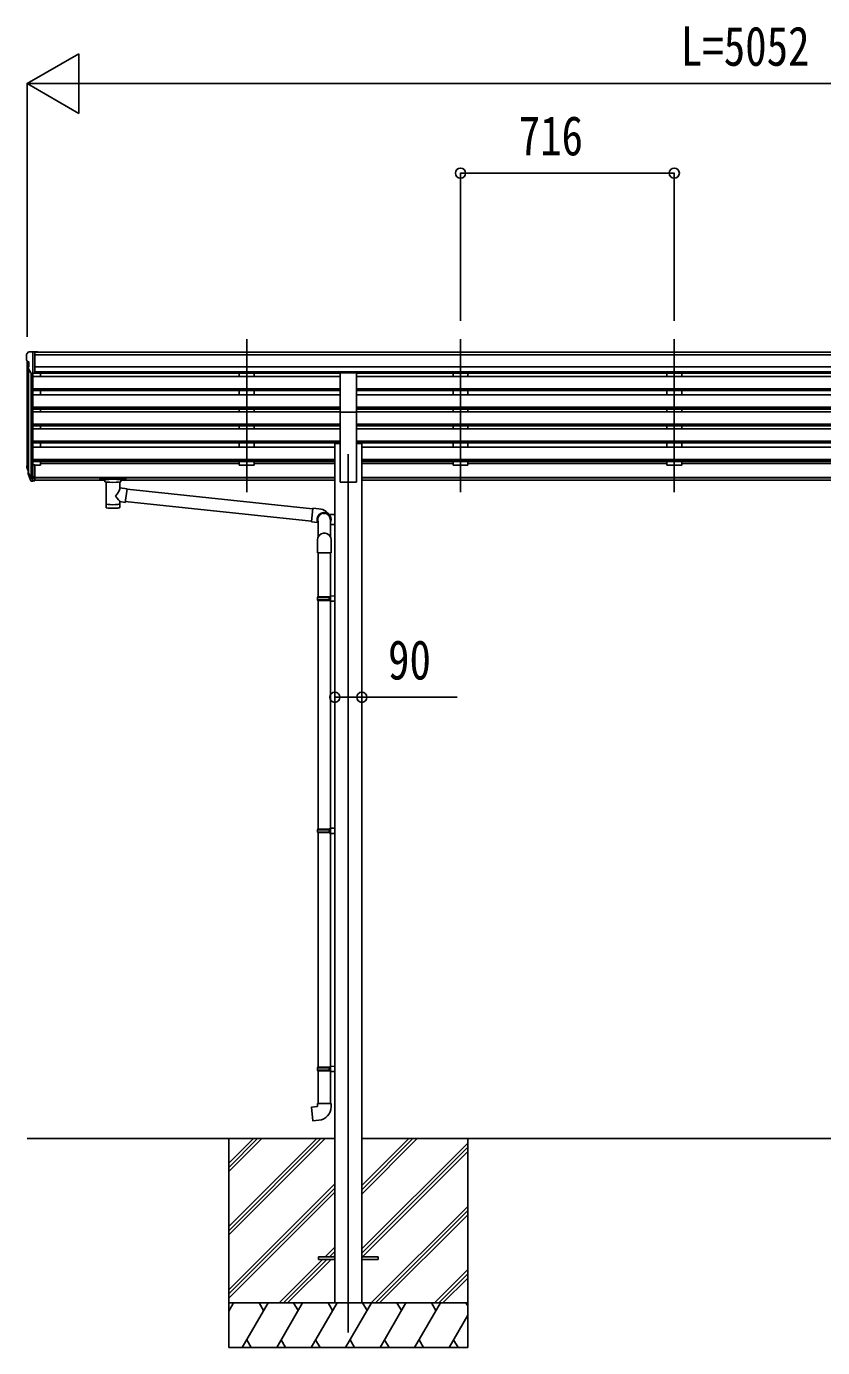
# Model space of a CAD drawing. Units: millimetres, scale not verified. Extents: x -16820 to 16820, y -11880 to 11880.
# Drawn here: x -5798 to -3131, y -7200 to -2773 of the extents above; entities that cross this region are included whole.
import ezdxf
from ezdxf.enums import TextEntityAlignment as Align

# ---------------------------------------------------------------- set-up
doc = ezdxf.new("R2010")
doc.units = ezdxf.units.MM
doc.header["$LTSCALE"] = 60
for name, color, linetype in [('0-3_YKK_12', 2, 'Continuous'), ('0-4_YKK_13', 4, 'Continuous'), ('0-5_YKK_A1', 4, 'Continuous'), ('0-6_YKK_D', 6, 'Continuous')]:
    doc.layers.add(name, color=color, linetype=linetype)
doc.styles.add('ＭＳ ゴシック', font='')
doc.styles.get('ＭＳ ゴシック').set_extended_font_data('MS Gothic')

msp = doc.modelspace()

# ---------------------------------------------------------------- linework, layer by layer
at = {"layer": '0-3_YKK_12'}
for p, q in [((-5059.92, -3821.26), (-5059.92, -4334.05)), ((-4343.92, -3821.26), (-4343.92, -4334.05)), ((-3627.92, -3821.26), (-3627.92, -4334.05)), ((-4719.92, -4206.63), (-4719.92, -7150))]:
    msp.add_line(p, q, dxfattribs=at)
at = {"layer": '0-4_YKK_13'}
for p, q in [((-5797.92, -3872.69), (-5797.92, -3873.32)), ((-5795.39, -3894.5), (-5790.07, -3897.57)), ((-5791.01, -3863.89), (-5795.08, -3869.7)), ((-5787.92, -3863.32), (-5790.25, -3863.46)), ((-5787.92, -3863.32), (-5769.42, -3863.32)), ((-5775.92, -3936.3), (-5775.92, -3863.32)), ((-5769.42, -3863.32), (-5759.42, -3863.41)), ((-5769.42, -3935.3), (-5769.42, -3863.32)), ((-5759.42, -3865.02), (-5759.42, -3863.41)), ((-5783.54, -3934.49), (-5792.55, -3918.9)), ((-5789.92, -3897.83), (-5789.92, -3914.11)), ((-5775.92, -3936.3), (-5781.13, -3935.99)), ((-5769.42, -3935.3), (-5775.92, -3935.3)), ((-4747.42, -4065.75), (-4747.42, -3933.95)), ((-4747.42, -3933.95), (-4692.42, -3933.95)), ((-4692.42, -4065.75), (-4692.42, -3933.95)), ((-4747.42, -4065.75), (-4692.42, -4065.75)), ((-5775.92, -4242.25), (-5775.92, -4297.03)), ((-5769.42, -4242.25), (-5775.92, -4242.25)), ((-5769.42, -4242.25), (-5769.42, -4296.29)), ((-5794.83, -4256.44), (-5790.95, -4264.39)), ((-5794.22, -4255.07), (-5790.95, -4262.13)), ((-5792.51, -4267.72), (-5792.17, -4272.12)), ((-5792.17, -4272.12), (-5783.36, -4295.67)), ((-5791.56, -4271.56), (-5783.36, -4287.74)), ((-5782.35, -4286.61), (-5790.11, -4271.2)), ((-5775.92, -4287.29), (-5781.05, -4287.29)), ((-5775.92, -4289.09), (-5780.77, -4289.09)), ((-5769.42, -4282.39), (-5775.92, -4282.39)), ((-5769.42, -4287.27), (-5775.92, -4287.27)), ((-5551.92, -4287.13), (-5551.92, -4292.89)), ((-5551.92, -4287.32), (-5551.92, -4288.87)), ((-5549.92, -4286.47), (-5466.92, -4286.47)), ((-5549.92, -4288.65), (-5466.92, -4288.65)), ((-5549.92, -4293.55), (-5535.42, -4293.55)), ((-5535.42, -4299.2), (-5535.42, -4292.65)), ((-5481.42, -4299.2), (-5481.42, -4292.65)), ((-5481.42, -4293.55), (-5466.92, -4293.55)), ((-5464.92, -4287.13), (-5464.92, -4292.89)), ((-5775.92, -4297.03), (-5780.77, -4297.03)), ((-5769.42, -4296.29), (-5775.92, -4296.29)), ((-5531.32, -4300.12), (-5531.34, -4385.56)), ((-5485.52, -4318.86), (-5485.52, -4300.12)), ((-5460.3, -4322.77), (-5485.52, -4318.86)), ((-5460.3, -4322.77), (-5467.32, -4368.03)), ((-5460.52, -4324.15), (-4839.21, -4389.47)), ((-5485.5, -4385.56), (-5485.52, -4364.89)), ((-5485.52, -4365.2), (-5467.32, -4368.03)), ((-5466.96, -4365.7), (-4842.87, -4431.31)), ((-4818.2, -4389.3), (-4839.04, -4387.47)), ((-4803.62, -4404.71), (-4803.41, -4404.47)), ((-4803.62, -4405.21), (-4803.62, -4404.71)), ((-4803.41, -4404.47), (-4803.41, -4405.19)), ((-4798.83, -4404.47), (-4798.83, -4405.19)), ((-4798.62, -4404.71), (-4798.83, -4404.47)), ((-4798.62, -4405.21), (-4798.62, -4404.71)), ((-4780.12, -4409.06), (-4784.39, -4409.06)), ((-4765.12, -4408.41), (-4780.12, -4409)), ((-4779.12, -4420.86), (-4779.12, -4484.64)), ((-4765.12, -4442.71), (-4765.12, -4408.41)), ((-4821.12, -4431.96), (-4821.12, -4484.64)), ((-4779.12, -4442.16), (-4765.12, -4442.71)), ((-4823.17, -4537.43), (-4823.17, -4494.11)), ((-4800.12, -4471.15), (-4802.53, -4471.27)), ((-4800.12, -4471.15), (-4797.71, -4471.27)), ((-4777.07, -4537.43), (-4777.07, -4494.11)), ((-4777.07, -4537.43), (-4823.17, -4537.43)), ((-4822.12, -4537.43), (-4778.12, -4537.43)), ((-4821.12, -4537.43), (-4821.12, -4684.41)), ((-4779.12, -4537.43), (-4779.12, -4681.85)), ((-4823.12, -4686.41), (-4822.12, -4684.41)), ((-4823.12, -4686.41), (-4779.12, -4686.41)), ((-4823.12, -4686.41), (-4823.12, -4694.41)), ((-4822.12, -4684.41), (-4779.12, -4684.41)), ((-4783.6, -4686.41), (-4784.03, -4684.41)), ((-4781.12, -4681.91), (-4765.12, -4681.44)), ((-4781.12, -4683.91), (-4781.12, -4681.91)), ((-4781.12, -4683.91), (-4779.12, -4683.91)), ((-4823.12, -4694.41), (-4779.12, -4694.41)), ((-4823.12, -4694.41), (-4822.12, -4696.41)), ((-4822.12, -4696.41), (-4779.12, -4696.41)), ((-4821.12, -4696.41), (-4821.12, -5462.74)), ((-4781.12, -4698.91), (-4781.12, -4696.91)), ((-4781.12, -4698.91), (-4765.12, -4699.38)), ((-4779.12, -4698.97), (-4779.12, -5460.18)), ((-4823.12, -5464.74), (-4822.12, -5462.74)), ((-4823.12, -5464.74), (-4779.12, -5464.74)), ((-4823.12, -5464.74), (-4823.12, -5472.74)), ((-4823.12, -5472.74), (-4779.12, -5472.74)), ((-4823.12, -5472.74), (-4822.12, -5474.74)), ((-4822.12, -5462.74), (-4779.12, -5462.74)), ((-4822.12, -5474.74), (-4779.12, -5474.74)), ((-4821.12, -5474.74), (-4821.12, -6260.44)), ((-4783.6, -5464.74), (-4784.03, -5462.74)), ((-4781.12, -5460.24), (-4765.12, -5459.77)), ((-4781.12, -5462.24), (-4781.12, -5460.24)), ((-4781.12, -5462.24), (-4779.12, -5462.24)), ((-4781.12, -5477.24), (-4781.12, -5475.24)), ((-4781.12, -5477.24), (-4765.12, -5477.71)), ((-4779.12, -5477.3), (-4779.12, -6257.88)), ((-4765.12, -5459.77), (-4765.12, -5477.71)), ((-4823.12, -6262.44), (-4822.12, -6260.44)), ((-4823.12, -6262.44), (-4779.12, -6262.44)), ((-4823.12, -6262.44), (-4823.12, -6270.44)), ((-4823.12, -6270.44), (-4779.12, -6270.44)), ((-4823.12, -6270.44), (-4822.12, -6272.44)), ((-4822.12, -6260.44), (-4779.12, -6260.44)), ((-4822.12, -6272.44), (-4779.12, -6272.44)), ((-4821.12, -6272.44), (-4821.12, -6382.44)), ((-4783.6, -6262.44), (-4784.03, -6260.44)), ((-4781.12, -6257.94), (-4765.12, -6257.47)), ((-4781.12, -6259.94), (-4781.12, -6257.94)), ((-4781.12, -6259.94), (-4779.12, -6259.94)), ((-4781.12, -6274.94), (-4781.12, -6272.94)), ((-4781.12, -6274.94), (-4765.12, -6275.41)), ((-4779.12, -6275), (-4779.12, -6382.44)), ((-4765.12, -6257.47), (-4765.12, -6275.41)), ((-4823.12, -6382.44), (-4777.12, -6382.44)), ((-4823.12, -6392.44), (-4823.12, -6382.44)), ((-4777.12, -6382.44), (-4777.12, -6393.36)), ((-4819.92, -6895.5), (-4819.92, -6904.5)), ((-4765.12, -6895.5), (-4819.92, -6895.5)), ((-4765.12, -6904.5), (-4819.92, -6904.5)), ((-4619.92, -6895.5), (-4674.72, -6895.5)), ((-4619.92, -6904.5), (-4674.72, -6904.5)), ((-4619.92, -6895.5), (-4619.92, -6904.5))]:
    msp.add_line(p, q, dxfattribs=at)
for points in [[(-5551.92, -4287.13), (-5551.88, -4286.94), (-5551.8, -4286.8), (-5551.7, -4286.71), (-5551.6, -4286.65), (-5551.48, -4286.6), (-5551.19, -4286.54), (-5550.7, -4286.49), (-5550.16, -4286.47), (-5549.92, -4286.47)], [(-5551.92, -4292.89), (-5551.88, -4293.09), (-5551.8, -4293.22), (-5551.7, -4293.32), (-5551.6, -4293.38), (-5551.48, -4293.42), (-5551.19, -4293.48), (-5550.7, -4293.53), (-5550.16, -4293.55), (-5549.92, -4293.55)], [(-5466.92, -4286.47), (-5466.57, -4286.47), (-5466.04, -4286.5), (-5465.59, -4286.55), (-5465.29, -4286.63), (-5465.12, -4286.73), (-5465, -4286.86), (-5464.93, -4287.04), (-5464.92, -4287.13)], [(-5466.92, -4293.55), (-5466.57, -4293.55), (-5466.04, -4293.52), (-5465.59, -4293.47), (-5465.29, -4293.4), (-5465.12, -4293.3), (-5465, -4293.16), (-5464.93, -4292.98), (-5464.92, -4292.89)], [(-4839.04, -4387.47), (-4843.04, -4433.3), (-4822.6, -4435.09)], [(-4783.6, -4686.41), (-4783.6, -4694.41), (-4784.03, -4696.41)], [(-4781.12, -4696.91), (-4779.12, -4696.91), (-4779.12, -4683.91)], [(-4783.6, -5464.74), (-4783.6, -5472.74), (-4784.03, -5474.74)], [(-4781.12, -5475.24), (-4779.12, -5475.24), (-4779.12, -5462.24)], [(-4783.6, -6262.44), (-4783.6, -6270.44), (-4784.03, -6272.44)], [(-4781.12, -6272.94), (-4779.12, -6272.94), (-4779.12, -6259.94)], [(-4818.2, -6438.19), (-4839.04, -6440.01), (-4843.04, -6394.19), (-4823.12, -6392.44)]]:
    msp.add_lwpolyline(points, dxfattribs=at)
for centre, radius, start, end in [((-5794.92, -3872.69), 3, 93, 180), ((-5595.92, -3873.32), 202, 180, 184.94904), ((-5791.02, -3890.13), 6.18, 185.7035, 224.99897), ((-5790.19, -3864.46), 1, 93.5, 145), ((-5789.95, -3917.4), 3, 94.7167, 210), ((-5790.22, -3914.11), 0.3, 274.7167, 0), ((-5790.22, -3897.83), 0.3, 0, 60), ((-5780.95, -3932.99), 3, 210, 266.5), ((-5765.33, -4245.57), 30.41, 187.1552, 198.19734), ((-5766.74, -4247.33), 29.53, 186.50806, 197.98144), ((-4801.12, -4425.56), 23.5, 339.41803, 211.67243), ((-4801.12, -4425.56), 21.84, 0, 203.704), ((-4801.12, -4425.56), 21.21, 96.19981, 199.4426), ((-4801.12, -4425.56), 21, 96.83714, 197.75279), ((-4822.12, -4434.13), 45, 17.14599, 85), ((-4801.12, -4425.56), 20.5, 82.99527, 97.00473), ((-4801.12, -4425.56), 21.21, 0, 83.80019), ((-4801.12, -4425.56), 21, 0, 83.16286), ((-4822.12, -6393.36), 45, 275, 0)]:
    msp.add_arc(centre, radius, start, end, dxfattribs=at)
for centre, major_axis, ratio, start_param, end_param in [((-5707.27, -4247.76), (-89.06, 1.43), 0.57596, 6.1962358, 6.3678173), ((-5708.06, -4241.08), (87.93, 4.42), 0.541684, 3.0659337, 3.2228513), ((-5791.21, -4267.72), (1.3, 0), 0.90356, 1.3700892, 3.347195), ((-5705.29, -4251.53), (-89.07, 0), 0.90356, 0.2056023, 0.2515348), ((-5706, -4247.66), (-88.05, 0), 0.90356, 0.2662965, 0.3003836), ((-5780.77, -4286.38), (-3, 0), 0.90356, 0.5235988, 1.5707963), ((-5781.05, -4285.93), (-1.5, 0), 0.90356, 0.5235988, 1.5707963), ((-5549.92, -4288.87), (2, 0), 0.109601, 1.5707963, 3.1415927), ((-5508.42, -4292.65), (27, 0), 0.070066, 6.2831853, 9.424778), ((-5466.92, -4288.87), (2, 0), 0.109601, 0, 1.5707963), ((-5780.77, -4294.32), (3, 0), 0.90356, 3.6651914, 4.712389), ((-5508.42, -4299.11), (27.06, 0), 0.069685, 3.1415927, 6.2831853), ((-5508.42, -4345.4), (-22.81, -26.62), 0.234429, 1.6855472, 3.1268519), ((-5497.42, -4296.63), (16, 0), 0.361356, 6.2636979, 6.2831853), ((-5508.42, -4373.12), (22.91, 0), 0.122865, 3.1415927, 6.2831853), ((-5505.87, -4342.76), (20.32, -22.25), 0.045535, 0.0389954, 1.3075346), ((-5508.42, -4385.56), (22.92, 0), 0.101955, 3.1415499, 6.2833984), ((-4800.12, -4494.11), (-23.05, 0), 0.996195, 4.8171087, 6.2831853), ((-4800.12, -4494.11), (-23.05, 0), 0.996195, 3.1415927, 4.6076692)]:
    msp.add_ellipse(centre, major_axis=major_axis, ratio=ratio, start_param=start_param, end_param=end_param, dxfattribs=at)
at = {"layer": '0-5_YKK_A1'}
for p, q in [((-5795.92, -3893.9), (-5795.92, -4241.89)), ((-770.42, -3865.02), (-5769.42, -3865.02)), ((-770.42, -3873.61), (-5769.42, -3873.61)), ((-5790.95, -3921.67), (-5790.95, -4268.6)), ((-5781.92, -3935.83), (-5781.93, -4287.03)), ((-5775.92, -3936.3), (-5775.92, -4242.25)), ((-770.42, -3913.86), (-5769.42, -3913.86)), ((-770.42, -3930.97), (-5769.42, -3930.97)), ((-4747.42, -3934.79), (-5769.42, -3934.79)), ((-5750.92, -3934.77), (-5750.92, -3946)), ((-5084.92, -3934.77), (-5084.92, -3946)), ((-5034.92, -3934.77), (-5034.92, -3946)), ((-1847.42, -3934.79), (-4692.42, -3934.79)), ((-4368.92, -3934.77), (-4368.92, -3946)), ((-4318.92, -3934.77), (-4318.92, -3946)), ((-3652.92, -3934.77), (-3652.92, -3946)), ((-3602.92, -3934.77), (-3602.92, -3946)), ((-4747.42, -3946), (-5775.92, -3946)), ((-4692.42, -3946), (-1847.42, -3946)), ((-4747.42, -3987.88), (-5775.92, -3987.88)), ((-4747.42, -3989.37), (-5775.92, -3989.37)), ((-4747.42, -3993.69), (-5775.92, -3993.69)), ((-4747.42, -4007.62), (-5775.92, -4007.62)), ((-5750.92, -3993.69), (-5750.92, -4007.62)), ((-5084.92, -3993.69), (-5084.92, -4007.62)), ((-5034.92, -3993.69), (-5034.92, -4007.62)), ((-4692.42, -3987.88), (-1847.42, -3987.88)), ((-4692.42, -3989.37), (-1847.42, -3989.37)), ((-4692.42, -3993.69), (-1847.42, -3993.69)), ((-4692.42, -4007.62), (-1847.42, -4007.62)), ((-4368.92, -3993.69), (-4368.92, -4007.62)), ((-4318.92, -3993.69), (-4318.92, -4007.62)), ((-3652.92, -3993.69), (-3652.92, -4007.62)), ((-3602.92, -3993.69), (-3602.92, -4007.62)), ((-4747.42, -4049.5), (-5775.92, -4049.5)), ((-4747.42, -4050.99), (-5775.92, -4050.99)), ((-4747.42, -4055.31), (-5775.92, -4055.31)), ((-4747.42, -4064.5), (-5775.92, -4064.5)), ((-5750.92, -4055.31), (-5750.92, -4064.5)), ((-5084.92, -4055.31), (-5084.92, -4064.5)), ((-5034.92, -4055.31), (-5034.92, -4064.5)), ((-4747.42, -4065.75), (-4747.42, -4300.2)), ((-4692.42, -4049.5), (-1847.42, -4049.5)), ((-4692.42, -4050.99), (-1847.42, -4050.99)), ((-4692.42, -4055.31), (-1847.42, -4055.31)), ((-4692.42, -4064.5), (-1847.42, -4064.5)), ((-4692.42, -4065.75), (-4692.42, -4300.2)), ((-4368.92, -4055.31), (-4368.92, -4064.5)), ((-4318.92, -4055.31), (-4318.92, -4064.5)), ((-3652.92, -4055.31), (-3652.92, -4064.5)), ((-3602.92, -4055.31), (-3602.92, -4064.5)), ((-4747.42, -4106.38), (-5775.92, -4106.38)), ((-4747.42, -4107.87), (-5775.92, -4107.87)), ((-4747.42, -4112.19), (-5775.92, -4112.19)), ((-5750.92, -4112.19), (-5750.92, -4121.38)), ((-5084.92, -4121.38), (-5084.92, -4112.19)), ((-5034.92, -4121.38), (-5034.92, -4112.19)), ((-4692.42, -4106.38), (-1847.42, -4106.38)), ((-4692.42, -4107.87), (-1847.42, -4107.87)), ((-4692.42, -4112.19), (-1847.42, -4112.19)), ((-4368.92, -4121.38), (-4368.92, -4112.19)), ((-4318.92, -4121.38), (-4318.92, -4112.19)), ((-3652.92, -4121.38), (-3652.92, -4112.19)), ((-3602.92, -4121.38), (-3602.92, -4112.19)), ((-4747.42, -4121.38), (-5775.92, -4121.38)), ((-4692.42, -4121.38), (-1847.42, -4121.38)), ((-4747.42, -4163.26), (-5775.92, -4163.26)), ((-4747.42, -4164.76), (-5775.92, -4164.76)), ((-4747.42, -4169.07), (-5775.92, -4169.07)), ((-4765.12, -4183), (-5775.92, -4183)), ((-5750.92, -4169.07), (-5750.92, -4183)), ((-5084.92, -4183), (-5084.92, -4169.07)), ((-5034.92, -4183), (-5034.92, -4169.07)), ((-4765.12, -4171.2), (-4765.12, -7050)), ((-4765.12, -4171.2), (-4747.42, -4171.2)), ((-4692.42, -4163.26), (-1847.42, -4163.26)), ((-4692.42, -4164.76), (-1847.42, -4164.76)), ((-4692.42, -4169.07), (-1847.42, -4169.07)), ((-4674.72, -4171.2), (-4692.42, -4171.2)), ((-4674.72, -4171.2), (-4674.72, -7050)), ((-4674.72, -4183), (-1865.12, -4183)), ((-4368.92, -4183), (-4368.92, -4169.07)), ((-4318.92, -4183), (-4318.92, -4169.07)), ((-3723.43, -4168.07), (-3723.43, -4169.38)), ((-3652.92, -4183), (-3652.92, -4169.07)), ((-3602.92, -4183), (-3602.92, -4169.07)), ((-4765.12, -4224.88), (-5775.92, -4224.88)), ((-4765.12, -4226.38), (-5775.92, -4226.38)), ((-4765.12, -4230.69), (-5775.92, -4230.69)), ((-5750.92, -4242.89), (-5769.42, -4242.89)), ((-5750.92, -4230.69), (-5750.92, -4242.89)), ((-5750.92, -4237.94), (-5084.92, -4237.94)), ((-5084.92, -4230.69), (-5084.92, -4242.89)), ((-5034.92, -4242.89), (-5084.92, -4242.89)), ((-5034.92, -4230.69), (-5034.92, -4242.89)), ((-5034.92, -4237.94), (-4765.12, -4237.94)), ((-4674.72, -4224.88), (-1865.12, -4224.88)), ((-4674.72, -4226.38), (-1865.12, -4226.38)), ((-4674.72, -4230.69), (-1865.12, -4230.69)), ((-4368.92, -4237.94), (-4674.72, -4237.94)), ((-4368.92, -4230.69), (-4368.92, -4242.89)), ((-4318.92, -4242.89), (-4368.92, -4242.89)), ((-4318.92, -4230.69), (-4318.92, -4242.89)), ((-3652.92, -4237.94), (-4318.92, -4237.94)), ((-3652.92, -4230.69), (-3652.92, -4242.89)), ((-3602.92, -4242.89), (-3652.92, -4242.89)), ((-3602.92, -4230.69), (-3602.92, -4242.89)), ((-2936.92, -4237.94), (-3602.92, -4237.94)), ((-5769.42, -4284.96), (-4765.12, -4284.96)), ((-5769.42, -4286.36), (-4765.12, -4286.36)), ((-1865.12, -4284.96), (-4674.72, -4284.96)), ((-1865.12, -4286.36), (-4674.72, -4286.36)), ((-5535.42, -4294.04), (-5769.42, -4294.04)), ((-4765.12, -4294.04), (-5481.42, -4294.04)), ((-4747.42, -4300.2), (-4692.42, -4300.2)), ((-1865.12, -4294.04), (-4674.72, -4294.04)), ((-5795.92, -6500), (-4765.12, -6500)), ((-5119.92, -6500), (-5119.92, -7200)), ((-5119.92, -6794.18), (-4825.74, -6500)), ((-5119.92, -6808.32), (-4811.6, -6500)), ((-5119.92, -6822.46), (-4797.46, -6500)), ((-5119.92, -6610.33), (-5009.59, -6500)), ((-5119.92, -6596.19), (-5023.73, -6500)), ((-5119.92, -6582.05), (-5037.87, -6500)), ((-4674.72, -6500), (-1865.12, -6500)), ((-4674.72, -6685.63), (-4489.09, -6500)), ((-4674.72, -6671.49), (-4503.23, -6500)), ((-4674.72, -6657.35), (-4517.37, -6500)), ((-4319.92, -6500), (-4319.92, -7200)), ((-4674.72, -6869.48), (-4319.92, -6514.68)), ((-4674.72, -6883.62), (-4319.92, -6528.82)), ((-4672.46, -6895.5), (-4319.92, -6542.96)), ((-5119.92, -7006.31), (-4765.12, -6651.51)), ((-5119.92, -7020.45), (-4765.12, -6665.65)), ((-5119.92, -7034.59), (-4765.12, -6679.79)), ((-4643.11, -7050), (-4319.92, -6726.81)), ((-4628.97, -7050), (-4319.92, -6740.95)), ((-4614.83, -7050), (-4319.92, -6755.09)), ((-4951.48, -7050), (-4805.98, -6904.5)), ((-4937.34, -7050), (-4791.84, -6904.5)), ((-4923.19, -7050), (-4777.69, -6904.5)), ((-4796.98, -6895.5), (-4765.12, -6863.64)), ((-4782.84, -6895.5), (-4765.12, -6877.78)), ((-4768.69, -6895.5), (-4765.12, -6891.93)), ((-4430.98, -7050), (-4319.92, -6938.94)), ((-4416.84, -7050), (-4319.92, -6953.08)), ((-4402.69, -7050), (-4319.92, -6967.23)), ((-4319.92, -7050), (-5119.92, -7050)), ((-5119.92, -7077.5), (-5104.04, -7050)), ((-5075.17, -7200), (-4988.57, -7050)), ((-5003.57, -7075.98), (-5018.57, -7050)), ((-4959.7, -7200), (-4873.1, -7050)), ((-4888.1, -7075.98), (-4903.1, -7050)), ((-4844.23, -7200), (-4757.63, -7050)), ((-4772.63, -7075.98), (-4787.63, -7050)), ((-4728.76, -7200), (-4642.16, -7050)), ((-4657.16, -7075.98), (-4672.16, -7050)), ((-4613.29, -7200), (-4526.69, -7050)), ((-4541.69, -7075.98), (-4556.69, -7050)), ((-4497.82, -7200), (-4411.22, -7050)), ((-4441.22, -7050), (-4426.22, -7075.98)), ((-4325.75, -7050), (-4319.92, -7060.1)), ((-4382.35, -7200), (-4319.92, -7091.86)), ((-5119.92, -7200), (-4319.92, -7200)), ((-5060.18, -7174.02), (-5045.18, -7200)), ((-4944.71, -7174.02), (-4929.71, -7200)), ((-4829.23, -7174.02), (-4814.24, -7200)), ((-4713.76, -7174.02), (-4698.77, -7200)), ((-4598.3, -7174.02), (-4583.3, -7200)), ((-4482.83, -7174.02), (-4467.83, -7200)), ((-4367.36, -7174.02), (-4352.36, -7200))]:
    msp.add_line(p, q, dxfattribs=at)
at = {"layer": '0-6_YKK_D'}
for p, q in [((-5795.92, -2965.02), (-5622.72, -2865.02)), ((-5622.72, -3065.02), (-5622.72, -2865.02)), ((-5795.92, -3813.32), (-5795.92, -2964.02)), ((-5795.92, -2965.02), (-5622.72, -3065.02)), ((-5795.92, -2965.02), (-5449.51, -2965.02)), ((-5595.92, -2965.02), (-943.92, -2965.02)), ((-4343.92, -3759.31), (-4343.92, -3264.02)), ((-4343.92, -3265.02), (-3627.92, -3265.02)), ((-3627.92, -3759.31), (-3627.92, -3264.02))]:
    msp.add_line(p, q, dxfattribs=at)
msp.add_lwpolyline([(-4765.12, -5021.17), (-4674.72, -5021.17), (-4355.52, -5021.17)], dxfattribs=at)
for centre in [(-4343.92, -3265.02), (-3627.92, -3265.02), (-4765.12, -5021.17), (-4674.72, -5021.17)]:
    msp.add_circle(centre, 17, dxfattribs=at)

# ---------------------------------------------------------------- texts
at = {"layer": '0-6_YKK_D', "style": 'ＭＳ ゴシック', "width": 0.8}
for s, p in [('L=5052', (-3605.92, -2945.02)), ('716', (-4149.12, -3245.02)), ('90', (-4586.72, -5001.17))]:
    msp.add_text(s, height=132, dxfattribs=at).set_placement(p, align=Align.BOTTOM_LEFT)

doc.saveas('drawing.dxf')
